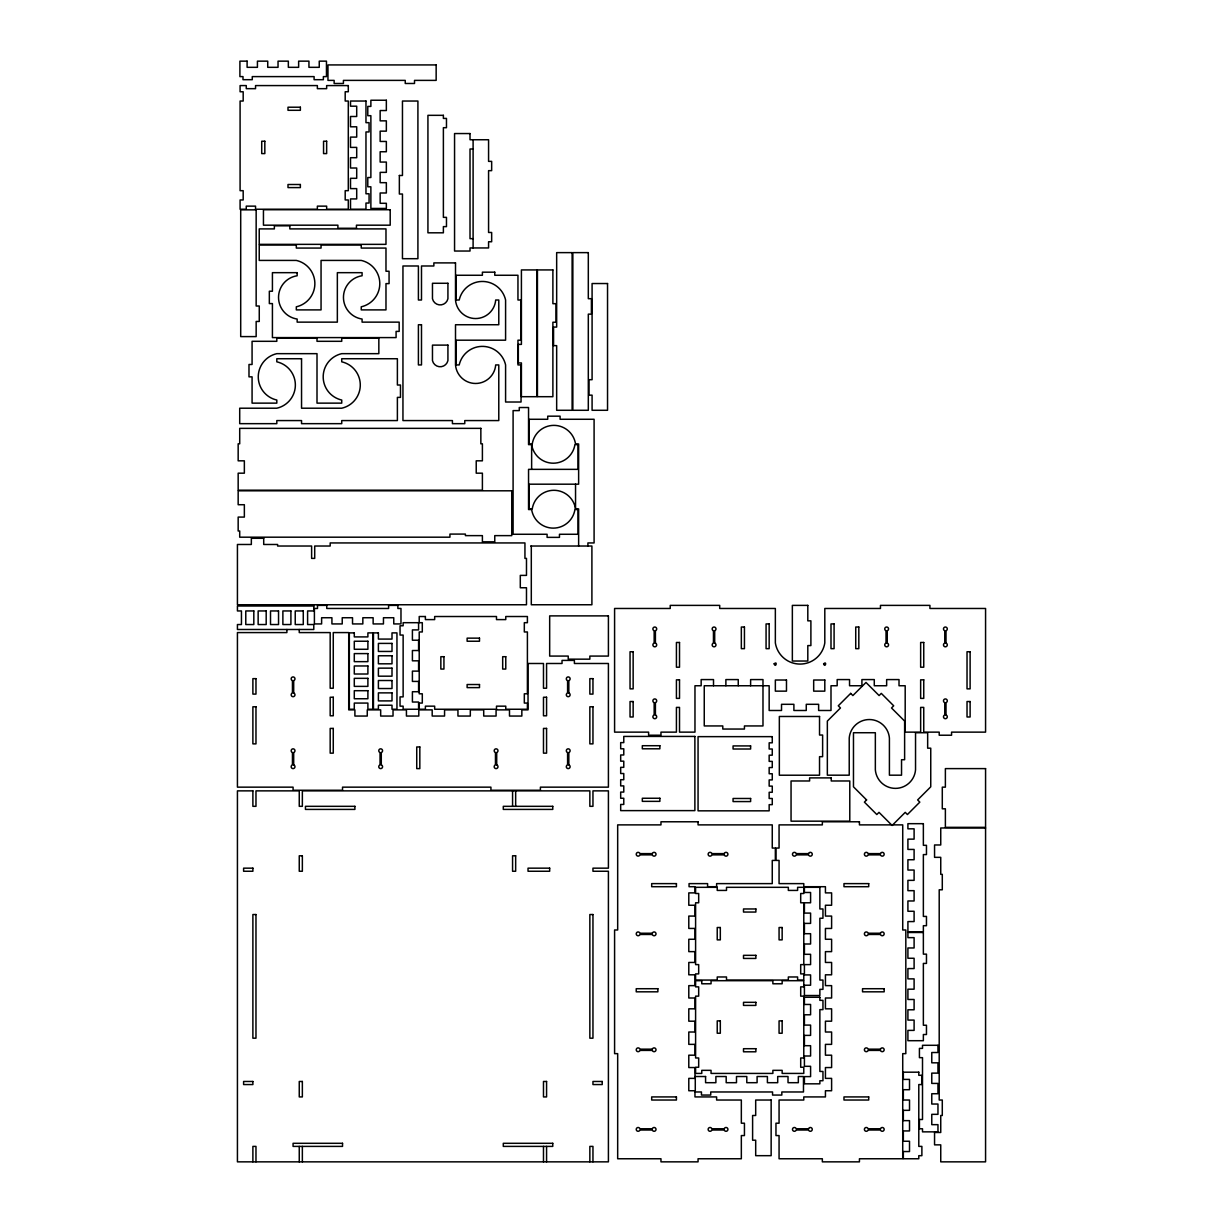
<?xml version="1.0" encoding="UTF-8"?>
<svg xmlns="http://www.w3.org/2000/svg" width="1223" height="1223" viewBox="0 0 1223 1223"><rect width="100%" height="100%" fill="white"/><g stroke="black" fill="none" stroke-linecap="round" stroke-linejoin="round"><path stroke-width="1.5" d="M473.102 149.007L470.014 149.007L470.014 238.668L473.102 238.668M531.638 444.622L528.55 444.622L528.55 407.519L519.271 407.519L519.271 410.607L513.094 410.607L513.094 534.268L547.094 534.268L547.094 537.371L559.461 537.371L559.461 534.268L578.005 534.268L578.005 509.548L574.917 509.548A21.892 21.892 0 0 1 531.638 509.548L528.55 509.548L528.55 469.357L578.005 469.357L578.005 444.622L574.917 444.622A21.892 21.892 0 0 1 531.638 444.622L531.638 469.357M587.911 546.024L587.911 542.936L594.088 542.936L594.088 419.275L560.088 419.275L560.088 416.172L547.721 416.172L547.721 419.275L529.162 419.275L529.162 443.995L532.25 443.995A21.892 21.892 0 0 1 575.544 443.995L578.632 443.995L578.632 484.186L529.162 484.186L529.162 508.921L532.25 508.921A21.892 21.892 0 0 1 575.544 508.921L578.632 508.921L578.632 546.024M530.69 546.024L591.901 546.024L591.901 604.758L531.302 604.758L531.302 546.024M750.616 685.751L750.616 679.575L762.984 679.575L762.984 725.942L744.44 725.942L744.44 729.046L722.793 729.046L722.793 725.942L704.249 725.942L704.249 685.751L769.16 685.751L769.16 710.487L781.528 710.487L781.528 704.31L793.895 704.31L793.895 710.487L806.263 710.487L806.263 704.31L818.63 704.31L818.63 710.487L830.998 710.487L830.998 685.751L837.174 685.751L837.174 679.575L849.542 679.575L849.542 685.751L861.909 685.751L861.909 679.575L874.277 679.575L874.277 685.751L886.644 685.751L886.644 679.575L899.012 679.575L899.012 685.751L905.188 685.751L905.188 732.134L920.644 732.134L920.644 707.398L923.747 707.398L923.747 732.134L939.203 732.134L939.203 735.222L951.57 735.222L951.57 732.134L985.57 732.134L985.57 608.473L929.923 608.473L929.923 605.385L880.468 605.385L880.468 608.473L824.806 608.473L824.806 642.901A25.026 25.026 0 0 1 775.351 642.901L775.351 608.473L719.705 608.473L719.705 605.385L670.235 605.385L670.235 608.473L614.588 608.473L614.588 732.134L648.603 732.134L648.603 735.222L660.97 735.222L660.97 732.134L676.426 732.134L676.426 707.398L679.514 707.398L679.514 732.134L694.97 732.134L694.97 685.751L701.161 685.751L701.161 679.575L713.513 679.575L713.513 685.751M738.249 685.751L738.249 679.575L725.881 679.575L725.881 685.751M592.956 1161.85L592.956 1146.394L589.853 1146.394L589.853 1161.85M575.544 484.186L575.544 508.921M546.574 1146.394L546.574 1161.85M543.486 1146.394L543.486 1161.85M515.663 790.868L515.663 806.324M512.575 790.868L512.575 806.324M473.102 139.743L473.102 247.948M302.356 1146.394L302.356 1161.85M299.253 629.493L299.253 632.581L330.179 632.581L330.179 688.228L333.267 688.228L333.267 632.581L348.723 632.581L348.723 709.875L354.899 709.875L354.899 716.051L367.267 716.051L367.267 709.875L380.674 709.875L380.674 716.051L393.026 716.051L393.026 709.875L406.433 709.875L406.433 716.051L418.801 716.051L418.801 709.875L432.193 709.875L432.193 716.051L444.561 716.051L444.561 709.875L457.952 709.875L457.952 716.051L470.32 716.051L470.32 709.875L483.712 709.875L483.712 716.051L496.079 716.051L496.079 709.875L509.487 709.875L509.487 716.051L521.839 716.051L521.839 709.875L528.03 709.875L528.03 663.493L543.486 663.493L543.486 688.228L546.574 688.228L546.574 663.493L562.03 663.493L562.03 660.405L574.397 660.405L574.397 663.493L608.412 663.493L608.412 787.153L540.398 787.153L540.398 790.257L490.927 790.257L490.927 787.153L342.532 787.153L342.532 790.257L293.077 790.257L293.077 787.153L237.43 787.153L237.43 632.581L286.885 632.581L286.885 629.493M299.253 1146.394L299.253 1161.85M255.974 1161.85L255.974 1146.394L252.886 1146.394L252.886 1161.85M348.295 85.579L348.295 91.756L345.192 91.756L345.192 101.035L348.295 101.035L348.295 190.681L345.192 190.681L345.192 199.961L348.295 199.961L348.295 209.24L326.648 209.24L326.648 206.137L317.368 206.137L317.368 209.24L255.546 209.24L255.546 206.137L246.266 206.137L246.266 209.24L240.09 209.24L240.09 199.961L243.178 199.961L243.178 190.681L240.09 190.681L240.09 101.035L243.178 101.035L243.178 91.756L240.09 91.756L240.09 85.579L246.266 85.579L246.266 88.668L255.546 88.668L255.546 85.579L317.368 85.579L317.368 88.668L326.648 88.668L326.648 85.579L348.295 85.579M399.355 175.485L399.355 194.029L402.459 194.029L402.459 258.695L417.914 258.695L417.914 101.035L402.459 101.035L402.459 175.485L399.355 175.485M774.159 663.799C775.672 668.522 777.828 660.466 774.159 663.799M823.614 663.799C825.128 668.522 827.298 660.466 823.614 663.799M850.688 693.38L838.275 705.793L840.461 707.979L827.344 721.081L827.344 775.183L849.221 775.183L849.221 738.096A20.164 20.164 0 0 1 869.324 719.537A20.164 20.164 0 0 1 889.411 738.096L889.411 775.183L901.534 775.183L901.534 759.728L904.623 759.728L904.623 721.081L891.506 707.979L893.692 705.793L881.294 693.38L879.108 695.566L865.991 682.449L852.874 695.566L850.688 693.38M866.587 799.934L864.401 802.12L876.815 814.533L879.001 812.347L892.117 825.464L905.234 812.347L907.42 814.533L919.818 802.12L917.632 799.934L930.749 786.817L930.749 748.186L927.661 748.186L927.661 732.73L915.538 732.73L915.538 769.817A20.164 20.164 0 0 1 895.45 788.376A20.164 20.164 0 0 1 875.347 769.817L875.347 732.73L853.471 732.73L853.471 786.817L866.587 799.934M247.107 61.15L239.907 61.15L239.907 76.606L242.995 76.606L242.995 79.694L252.274 79.694L252.274 76.606L314.097 76.606L314.097 79.694L323.376 79.694L323.376 76.606L326.465 76.606L326.465 61.15L319.249 61.15L319.249 67.326L308.945 67.326L308.945 61.15L298.641 61.15L298.641 67.326L288.338 67.326L288.338 61.15L278.034 61.15L278.034 67.326L267.73 67.326L267.73 61.15L257.426 61.15L257.426 67.326L247.107 67.326L247.107 61.15M436.152 64.926L327.963 64.926L327.963 80.382L334.139 80.382L334.139 83.485L343.418 83.485L343.418 80.382L405.241 80.382L405.241 83.485L414.521 83.485L414.521 80.382L436.152 80.382L436.152 64.926M386.346 100.24L370.875 100.24L370.875 106.416L367.787 106.416L367.787 115.696L370.875 115.696L370.875 177.518L367.787 177.518L367.787 186.798L370.875 186.798L370.875 208.445L386.346 208.445L386.346 203.293L380.154 203.293L380.154 192.989L386.346 192.989L386.346 182.67L380.154 182.67L380.154 172.367L386.346 172.367L386.346 162.063L380.154 162.063L380.154 151.759L386.346 151.759L386.346 141.455L380.154 141.455L380.154 131.151L386.346 131.151L386.346 120.848L380.154 120.848L380.154 110.544L386.346 110.544L386.346 100.24M365.967 101.035L350.512 101.035L350.512 106.187L356.703 106.187L356.703 116.491L350.512 116.491L350.512 126.795L356.703 126.795L356.703 137.098L350.512 137.098L350.512 147.402L356.703 147.402L356.703 157.706L350.512 157.706L350.512 168.01L356.703 168.01L356.703 178.313L350.512 178.313L350.512 188.617L356.703 188.617L356.703 198.921L350.512 198.921L350.512 209.24L365.967 209.24L365.967 203.049L369.071 203.049L369.071 193.769L365.967 193.769L365.967 131.946L369.071 131.946L369.071 122.667L365.967 122.667L365.967 101.035M300.369 107.211L288.001 107.211L288.001 110.299L300.369 110.299L300.369 107.211M443.383 115.329L427.928 115.329L427.928 232.813L443.383 232.813L443.383 226.622L446.471 226.622L446.471 217.358L443.383 217.358L443.383 127.696L446.471 127.696L446.471 118.417L443.383 118.417L443.383 115.329M470.014 133.552L454.559 133.552L454.559 251.036L470.014 251.036L470.014 247.948L488.573 247.948L488.573 241.757L491.661 241.757L491.661 232.477L488.573 232.477L488.573 170.654L491.661 170.654L491.661 161.375L488.573 161.375L488.573 139.743L470.014 139.743L470.014 133.552M264.825 141.226L261.722 141.226L261.722 153.594L264.825 153.594L264.825 141.226M326.648 141.226L323.56 141.226L323.56 153.594L326.648 153.594L326.648 141.226M300.369 184.505L288.001 184.505L288.001 187.593L300.369 187.593L300.369 184.505M390.198 209.729L263.449 209.729L263.449 225.185L337.9 225.185L337.9 228.273L356.443 228.273L356.443 225.185L390.198 225.185L390.198 209.729M256.157 209.852L240.702 209.852L240.702 336.6L256.157 336.6L256.157 321.466L259.261 321.466L259.261 306.01L256.157 306.01L256.157 209.852M289.82 225.812L274.365 225.812L274.365 228.9L259.23 228.9L259.23 244.355L385.979 244.355L385.979 228.9L289.82 228.9L289.82 225.812M296.318 244.967L259.23 244.967L259.23 260.423L296.318 260.423A23.772 23.772 0 0 1 296.318 306.805L296.318 309.893L321.053 309.893L321.053 260.423L361.244 260.423A23.772 23.772 0 0 1 361.244 306.805L361.244 309.893L385.979 309.893L385.979 283.614L389.067 283.614L389.067 271.246L385.979 271.246L385.979 248.07L361.244 248.07L361.244 244.967L321.053 244.967L321.053 248.07L296.318 248.07L296.318 244.967M572.119 252.626L556.664 252.626L556.664 327.076L553.56 327.076L553.56 345.635L556.664 345.635L556.664 410.286L572.119 410.286L572.119 252.626M588.309 252.626L572.853 252.626L572.853 410.286L588.309 410.286L588.309 314.143L591.412 314.143L591.412 298.687L588.309 298.687L588.309 252.626M455.506 262.899L433.859 262.899L433.859 265.987L421.492 265.987L421.492 300.002L418.404 300.002L418.404 265.987L402.948 265.987L402.948 420.574L452.418 420.574L452.418 423.662L464.771 423.662L464.771 420.574L498.785 420.574L498.785 364.928L495.697 364.928A20.164 20.164 0 0 1 475.594 383.472A20.164 20.164 0 0 1 455.506 364.928L455.506 324.737L498.785 324.737L498.785 300.002L495.697 300.002A20.164 20.164 0 0 1 475.594 318.546A20.164 20.164 0 0 1 455.506 300.002L455.506 262.899M536.866 269.931L521.411 269.931L521.411 344.397L518.323 344.397L518.323 362.941L521.411 362.941L521.411 396.695L536.866 396.695L536.866 269.931M552.888 269.931L537.432 269.931L537.432 396.695L552.888 396.695L552.888 322.23L555.976 322.23L555.976 303.686L552.888 303.686L552.888 269.931M494.765 272.179L482.397 272.179L482.397 275.267L456.118 275.267L456.118 300.002L459.206 300.002A23.772 23.772 0 0 1 505.588 300.002L505.588 340.193L456.118 340.193L456.118 364.928L459.206 364.928A23.772 23.772 0 0 1 505.588 364.928L505.588 402.015L521.044 402.015L521.044 364.928L517.956 364.928L517.956 340.193L521.044 340.193L521.044 300.002L517.956 300.002L517.956 275.267L494.765 275.267L494.765 272.179M297.158 272.668L272.423 272.668L272.423 291.227L269.335 291.227L269.335 303.579L272.423 303.579L272.423 337.594L396.084 337.594L396.084 331.402L399.172 331.402L399.172 322.138L362.084 322.138L362.084 319.05A21.892 21.892 0 0 1 362.084 275.756L362.084 272.668L337.349 272.668L337.349 322.138L297.158 322.138L297.158 319.05A21.892 21.892 0 0 1 297.158 275.756L297.158 272.668M447.924 283.277L432.468 283.277L432.468 298.733A7.919 7.919 0 0 0 447.924 298.733L447.924 283.277M607.541 283.537L592.085 283.537L592.085 379.696L588.997 379.696L588.997 395.151L592.085 395.151L592.085 410.286L607.541 410.286L607.541 283.537M421.492 324.737L418.404 324.737L418.404 364.928L421.492 364.928L421.492 324.737M317.002 338.205L276.811 338.205L276.811 341.309L252.076 341.309L252.076 364.485L248.988 364.485L248.988 376.852L252.076 376.852L252.076 403.131L276.811 403.131L276.811 400.043A23.772 23.772 0 0 1 276.811 353.661L317.002 353.661L317.002 403.131L341.737 403.131L341.737 400.043A23.772 23.772 0 0 1 341.737 353.661L378.84 353.661L378.84 338.205L341.737 338.205L341.737 341.309L317.002 341.309L317.002 338.205M447.924 345.115L432.468 345.115L432.468 360.571A7.919 7.919 0 0 0 447.924 360.571L447.924 345.115M301.546 358.736L276.811 358.736L276.811 361.825A23.772 23.772 0 0 1 276.811 408.207L239.708 408.207L239.708 423.662L276.811 423.662L276.811 420.574L301.546 420.574L301.546 423.662L341.737 423.662L341.737 420.574L397.383 420.574L397.383 397.383L400.471 397.383L400.471 385.016L397.383 385.016L397.383 358.736L341.737 358.736L341.737 361.825A23.772 23.772 0 0 1 341.737 408.207L301.546 408.207L301.546 358.736M480.853 428.356L239.708 428.356L239.708 443.811L238.164 443.811L238.164 460.826L244.355 460.826L244.355 473.179L238.164 473.179L238.164 490.194L482.397 490.194L482.397 473.179L476.221 473.179L476.221 460.826L482.397 460.826L482.397 443.811L480.853 443.811L480.853 428.356M511.764 490.805L238.164 490.805L238.164 504.717L244.355 504.717L244.355 517.084L238.164 517.084L238.164 530.996L239.708 530.996L239.708 537.187L449.942 537.187L449.942 534.084L465.397 534.084L465.397 535.628L482.397 535.628L482.397 541.82L494.765 541.82L494.765 535.628L511.764 535.628L511.764 490.805M263.709 538.288L251.342 538.288L251.342 544.48L237.43 544.48L237.43 604.758L526.486 604.758L526.486 587.759L520.295 587.759L520.295 575.391L526.486 575.391L526.486 558.391L524.942 558.391L524.942 542.936L330.179 542.936L330.179 546.024L314.708 546.024L314.708 558.391L311.62 558.391L311.62 546.024L277.621 546.024L277.621 544.48L263.709 544.48L263.709 538.288M326.77 605.385L317.491 605.385L317.491 608.473L314.403 608.473L314.403 623.929L321.618 623.929L321.618 617.737L331.922 617.737L331.922 623.929L342.226 623.929L342.226 617.737L352.53 617.737L352.53 623.929L362.834 623.929L362.834 617.737L373.137 617.737L373.137 623.929L383.456 623.929L383.456 617.737L393.76 617.737L393.76 623.929L400.976 623.929L400.976 608.473L397.872 608.473L397.872 605.385L388.608 605.385L388.608 608.473L326.77 608.473L326.77 605.385M807.807 605.385L792.351 605.385L792.351 661.031L807.807 661.031L807.807 645.576L810.895 645.576L810.895 620.841L807.807 620.841L807.807 605.385M313.791 605.996L237.43 605.996L237.43 610.95L241.451 610.95L241.451 624.54L237.43 624.54L237.43 629.493L313.791 629.493L313.791 624.54L307.6 624.54L307.6 610.95L313.791 610.95L313.791 605.996M253.818 610.95L245.777 610.95L245.777 624.54L253.818 624.54L253.818 610.95M266.186 610.95L258.145 610.95L258.145 624.54L266.186 624.54L266.186 610.95M278.538 610.95L270.512 610.95L270.512 624.54L278.538 624.54L278.538 610.95M290.906 610.95L282.88 610.95L282.88 624.54L290.906 624.54L290.906 610.95M303.273 610.95L295.232 610.95L295.232 624.54L303.273 624.54L303.273 610.95M608.412 615.888L549.677 615.888L549.677 656.078L568.221 656.078L568.221 659.166L589.853 659.166L589.853 656.078L608.412 656.078L608.412 615.888M425.39 616.514L419.214 616.514L419.214 622.69L422.302 622.69L422.302 631.97L419.214 631.97L419.214 693.793L422.302 693.793L422.302 703.072L419.214 703.072L419.214 709.248L425.39 709.248L425.39 706.16L434.669 706.16L434.669 709.248L496.492 709.248L496.492 706.16L505.772 706.16L505.772 709.248L527.403 709.248L527.403 703.072L524.315 703.072L524.315 693.793L527.403 693.793L527.403 631.97L524.315 631.97L524.315 622.69L527.403 622.69L527.403 616.514L505.772 616.514L505.772 619.602L496.492 619.602L496.492 616.514L434.669 616.514L434.669 619.602L425.39 619.602L425.39 616.514M418.587 622.69L403.131 622.69L403.131 625.779L400.043 625.779L400.043 635.058L403.131 635.058L403.131 696.881L400.043 696.881L400.043 706.16L403.131 706.16L403.131 709.248L418.587 709.248L418.587 702.033L412.411 702.033L412.411 691.729L418.587 691.729L418.587 681.425L412.411 681.425L412.411 671.121L418.587 671.121L418.587 660.817L412.411 660.817L412.411 650.514L418.587 650.514L418.587 640.21L412.411 640.21L412.411 629.906L418.587 629.906L418.587 622.69M769.16 623.929L766.072 623.929L766.072 648.664L769.16 648.664L769.16 623.929M834.086 623.929L830.998 623.929L830.998 648.664L834.086 648.664L834.086 623.929M744.44 627.017L741.337 627.017L741.337 648.664L744.44 648.664L744.44 627.017M858.821 627.017L855.733 627.017L855.733 648.664L858.821 648.664L858.821 627.017M354.288 632.887L349.335 632.887L349.335 709.248L354.288 709.248L354.288 703.072L367.894 703.072L367.894 709.248L372.832 709.248L372.832 632.887L367.894 632.887L367.894 636.908L354.288 636.908L354.288 632.887M378.396 632.887L373.458 632.887L373.458 709.248L378.396 709.248L378.396 705.228L392.002 705.228L392.002 709.248L396.955 709.248L396.955 632.887L392.002 632.887L392.002 639.079L378.396 639.079L378.396 632.887M479.492 638.146L467.125 638.146L467.125 641.234L479.492 641.234L479.492 638.146M367.894 641.234L354.288 641.234L354.288 649.275L367.894 649.275L367.894 641.234M679.514 642.472L676.426 642.472L676.426 667.208L679.514 667.208L679.514 642.472M923.747 642.472L920.644 642.472L920.644 667.208L923.747 667.208L923.747 642.472M392.002 643.405L378.396 643.405L378.396 651.446L392.002 651.446L392.002 643.405M633.147 651.752L630.044 651.752L630.044 688.855L633.147 688.855L633.147 651.752M970.114 651.752L967.026 651.752L967.026 688.855L970.114 688.855L970.114 651.752M367.894 653.602L354.288 653.602L354.288 661.643L367.894 661.643L367.894 653.602M392.002 655.773L378.396 655.773L378.396 663.814L392.002 663.814L392.002 655.773M443.934 656.705L440.846 656.705L440.846 669.057L443.934 669.057L443.934 656.705M505.772 656.705L502.684 656.705L502.684 669.057L505.772 669.057L505.772 656.705M367.894 665.969L354.288 665.969L354.288 674.011L367.894 674.011L367.894 665.969M392.002 668.14L378.396 668.14L378.396 676.181L392.002 676.181L392.002 668.14M367.894 678.337L354.288 678.337L354.288 686.378L367.894 686.378L367.894 678.337M255.974 678.643L252.886 678.643L252.886 694.098L255.974 694.098L255.974 678.643M592.956 678.643L589.853 678.643L589.853 694.098L592.956 694.098L592.956 678.643M679.514 679.835L676.426 679.835L676.426 698.379L679.514 698.379L679.514 679.835M923.747 679.835L920.644 679.835L920.644 698.379L923.747 698.379L923.747 679.835M786.481 680.019L775.351 680.019L775.351 691.148L786.481 691.148L786.481 680.019M824.806 680.019L813.677 680.019L813.677 691.148L824.806 691.148L824.806 680.019M392.002 680.508L378.396 680.508L378.396 688.534L392.002 688.534L392.002 680.508M479.492 684.528L467.125 684.528L467.125 687.616L479.492 687.616L479.492 684.528M367.894 690.705L354.288 690.705L354.288 698.746L367.894 698.746L367.894 690.705M392.002 692.875L378.396 692.875L378.396 700.901L392.002 700.901L392.002 692.875M333.267 697.248L330.179 697.248L330.179 715.791L333.267 715.791L333.267 697.248M546.574 697.248L543.486 697.248L543.486 715.791L546.574 715.791L546.574 697.248M633.147 701.528L630.044 701.528L630.044 716.984L633.147 716.984L633.147 701.528M970.114 701.528L967.026 701.528L967.026 716.984L970.114 716.984L970.114 701.528M255.974 706.787L252.886 706.787L252.886 743.874L255.974 743.874L255.974 706.787M592.956 706.787L589.853 706.787L589.853 743.874L592.956 743.874L592.956 706.787M819.532 716.479L779.341 716.479L779.341 775.214L819.532 775.214L819.532 756.67L822.62 756.67L822.62 735.038L819.532 735.038L819.532 716.479M333.267 728.419L330.179 728.419L330.179 753.154L333.267 753.154L333.267 728.419M546.574 728.419L543.486 728.419L543.486 753.154L546.574 753.154L546.574 728.419M694.878 736.429L623.776 736.429L623.776 742.606L620.688 742.606L620.688 748.797L623.776 748.797L623.776 754.973L620.688 754.973L620.688 761.165L623.776 761.165L623.776 767.341L620.688 767.341L620.688 773.532L623.776 773.532L623.776 779.708L620.688 779.708L620.688 785.9L623.776 785.9L623.776 792.076L620.688 792.076L620.688 798.252L623.776 798.252L623.776 804.444L620.688 804.444L620.688 810.62L694.878 810.62L694.878 736.429M772.263 736.643L698.058 736.643L698.058 810.834L769.16 810.834L769.16 804.658L772.263 804.658L772.263 798.481L769.16 798.481L769.16 792.29L772.263 792.29L772.263 786.114L769.16 786.114L769.16 779.922L772.263 779.922L772.263 773.746L769.16 773.746L769.16 767.555L772.263 767.555L772.263 761.379L769.16 761.379L769.16 755.187L772.263 755.187L772.263 749.011L769.16 749.011L769.16 742.82L772.263 742.82L772.263 736.643M659.87 745.709L642.32 745.709L642.32 748.797L659.87 748.797L659.87 745.709M750.616 745.923L733.066 745.923L733.066 749.011L750.616 749.011L750.616 745.923M419.825 746.963L416.737 746.963L416.737 768.61L419.825 768.61L419.825 746.963M985.57 768.61L945.379 768.61L945.379 787.153L942.291 787.153L942.291 808.8L945.379 808.8L945.379 827.344L985.57 827.344L985.57 768.61M831.243 777.889L809.611 777.889L809.611 780.977L791.052 780.977L791.052 821.168L849.786 821.168L849.786 780.977L831.243 780.977L831.243 777.889M252.886 790.868L237.43 790.868L237.43 1161.85L608.412 1161.85L608.412 871.25L592.956 871.25L592.956 868.162L608.412 868.162L608.412 790.868L592.956 790.868L592.956 806.324L589.853 806.324L589.853 790.868L302.356 790.868L302.356 806.324L299.253 806.324L299.253 790.868L255.974 790.868L255.974 806.324L252.886 806.324L252.886 790.868M659.87 798.252L642.32 798.252L642.32 801.355L659.87 801.355L659.87 798.252M750.616 798.481L733.066 798.481L733.066 801.569L750.616 801.569L750.616 798.481M354.899 806.324L305.444 806.324L305.444 809.412L354.899 809.412L354.899 806.324M552.765 806.324L503.295 806.324L503.295 809.412L552.765 809.412L552.765 806.324M698.058 821.78L660.97 821.78L660.97 824.883L617.676 824.883L617.676 929.984L614.588 929.984L614.588 1053.645L617.676 1053.645L617.676 1158.762L660.97 1158.762L660.97 1161.85L698.058 1161.85L698.058 1158.762L741.337 1158.762L741.337 1135.571L744.44 1135.571L744.44 1123.203L741.337 1123.203L741.337 1100.027L716.617 1100.027L716.617 1096.924L694.97 1096.924L694.97 1090.748L688.794 1090.748L688.794 1078.38L694.97 1078.38L694.97 1067.557L688.794 1067.557L688.794 1055.189L694.97 1055.189L694.97 1044.366L688.794 1044.366L688.794 1032.013L694.97 1032.013L694.97 1021.19L688.794 1021.19L688.794 1008.822L694.97 1008.822L694.97 997.999L688.794 997.999L688.794 985.631L694.97 985.631L694.97 974.807L688.794 974.807L688.794 962.455L694.97 962.455L694.97 951.632L688.794 951.632L688.794 939.264L694.97 939.264L694.97 928.44L688.794 928.44L688.794 916.073L694.97 916.073L694.97 905.249L688.794 905.249L688.794 892.882L694.97 892.882L694.97 886.706L689.053 886.706L689.053 883.618L707.597 883.618L707.597 886.706L716.617 886.706L716.617 883.618L772.263 883.618L772.263 860.426L775.351 860.426L775.351 848.059L772.263 848.059L772.263 824.883L698.058 824.883L698.058 821.78M859.433 821.78L822.345 821.78L822.345 824.883L779.066 824.883L779.066 848.059L775.963 848.059L775.963 860.426L779.066 860.426L779.066 883.618L803.786 883.618L803.786 886.706L825.433 886.706L825.433 892.882L831.609 892.882L831.609 905.249L825.433 905.249L825.433 916.073L831.609 916.073L831.609 928.44L825.433 928.44L825.433 939.264L831.609 939.264L831.609 951.632L825.433 951.632L825.433 962.455L831.609 962.455L831.609 974.807L825.433 974.807L825.433 985.631L831.609 985.631L831.609 997.999L825.433 997.999L825.433 1008.822L831.609 1008.822L831.609 1021.19L825.433 1021.19L825.433 1032.013L831.609 1032.013L831.609 1044.366L825.433 1044.366L825.433 1055.189L831.609 1055.189L831.609 1067.557L825.433 1067.557L825.433 1078.38L831.609 1078.38L831.609 1090.748L825.433 1090.748L825.433 1096.924L803.786 1096.924L803.786 1100.027L779.066 1100.027L779.066 1123.203L775.963 1123.203L775.963 1135.571L779.066 1135.571L779.066 1158.762L822.345 1158.762L822.345 1161.85L859.433 1161.85L859.433 1158.762L902.727 1158.762L902.727 1053.645L905.815 1053.645L905.815 929.984L902.727 929.984L902.727 824.883L859.433 824.883L859.433 821.78M923.365 823.675L907.909 823.675L907.909 828.827L914.101 828.827L914.101 839.131L907.909 839.131L907.909 849.435L914.101 849.435L914.101 859.738L907.909 859.738L907.909 870.042L914.101 870.042L914.101 880.361L907.909 880.361L907.909 890.665L914.101 890.665L914.101 900.969L907.909 900.969L907.909 911.273L914.101 911.273L914.101 921.576L907.909 921.576L907.909 931.88L923.365 931.88L923.365 925.704L926.468 925.704L926.468 916.424L923.365 916.424L923.365 854.587L926.468 854.587L926.468 845.322L923.365 845.322L923.365 823.675M985.57 827.971L940.747 827.971L940.747 844.971L934.555 844.971L934.555 857.338L940.747 857.338L940.747 874.338L942.291 874.338L942.291 889.794L939.203 889.794L939.203 1100.027L942.291 1100.027L942.291 1115.483L940.747 1115.483L940.747 1132.483L934.555 1132.483L934.555 1144.85L940.747 1144.85L940.747 1161.85L985.57 1161.85L985.57 827.971M652.302 853.623L639.935 853.623A1.911 1.911 0 0 0 637.015 852.706A1.911 1.911 0 0 0 637.015 855.779A1.911 1.911 0 0 0 639.935 854.862L652.302 854.862A1.911 1.911 0 0 0 655.238 855.779A1.911 1.911 0 0 0 655.238 852.706A1.911 1.911 0 0 0 652.302 853.623M724.215 853.623L711.847 853.623A1.911 1.911 0 0 0 708.912 852.706A1.911 1.911 0 0 0 708.912 855.779A1.911 1.911 0 0 0 711.847 854.862L724.215 854.862A1.911 1.911 0 0 0 727.15 855.779A1.911 1.911 0 0 0 727.15 852.706A1.911 1.911 0 0 0 724.215 853.623M808.556 853.623L796.188 853.623A1.911 1.911 0 0 0 793.253 852.706A1.911 1.911 0 0 0 793.253 855.779A1.911 1.911 0 0 0 796.188 854.862L808.556 854.862A1.911 1.911 0 0 0 811.491 855.779A1.911 1.911 0 0 0 811.491 852.706A1.911 1.911 0 0 0 808.556 853.623M880.468 853.623L868.101 853.623A1.911 1.911 0 0 0 865.165 852.706A1.911 1.911 0 0 0 865.165 855.779A1.911 1.911 0 0 0 868.101 854.862L880.468 854.862A1.911 1.911 0 0 0 883.388 855.779A1.911 1.911 0 0 0 883.388 852.706A1.911 1.911 0 0 0 880.468 853.623M302.356 855.794L299.253 855.794L299.253 871.25L302.356 871.25L302.356 855.794M515.663 855.794L512.575 855.794L512.575 871.25L515.663 871.25L515.663 855.794M252.886 868.162L243.606 868.162L243.606 871.25L252.886 871.25L252.886 868.162M549.677 868.162L528.03 868.162L528.03 871.25L549.677 871.25L549.677 868.162M676.426 883.618L651.691 883.618L651.691 886.706L676.426 886.706L676.426 883.618M868.712 883.618L843.977 883.618L843.977 886.706L868.712 886.706L868.712 883.618M717.228 887.317L695.597 887.317L695.597 893.509L698.685 893.509L698.685 902.788L695.597 902.788L695.597 964.611L698.685 964.611L698.685 973.89L695.597 973.89L695.597 980.066L717.228 980.066L717.228 976.978L726.508 976.978L726.508 980.066L788.331 980.066L788.331 976.978L797.61 976.978L797.61 980.066L803.786 980.066L803.786 973.89L800.698 973.89L800.698 964.611L803.786 964.611L803.786 902.788L800.698 902.788L800.698 893.509L803.786 893.509L803.786 887.317L797.61 887.317L797.61 890.42L788.331 890.42L788.331 887.317L726.508 887.317L726.508 890.42L717.228 890.42L717.228 887.317M819.869 887.317L804.413 887.317L804.413 892.484L810.589 892.484L810.589 902.788L804.413 902.788L804.413 913.092L810.589 913.092L810.589 923.396L804.413 923.396L804.413 933.699L810.589 933.699L810.589 944.003L804.413 944.003L804.413 954.307L810.589 954.307L810.589 964.611L804.413 964.611L804.413 974.914L810.589 974.914L810.589 985.218L804.413 985.218L804.413 995.522L819.869 995.522L819.869 989.346L822.957 989.346L822.957 980.066L819.869 980.066L819.869 918.244L822.957 918.244L822.957 908.964L819.869 908.964L819.869 887.317M755.875 908.964L743.508 908.964L743.508 912.052L755.875 912.052L755.875 908.964M255.974 914.529L252.886 914.529L252.886 1038.189L255.974 1038.189L255.974 914.529M592.956 914.529L589.853 914.529L589.853 1038.189L592.956 1038.189L592.956 914.529M720.316 927.508L717.228 927.508L717.228 939.875L720.316 939.875L720.316 927.508M782.154 927.508L779.066 927.508L779.066 939.875L782.154 939.875L782.154 927.508M923.365 932.492L907.909 932.492L907.909 937.644L914.101 937.644L914.101 947.963L907.909 947.963L907.909 958.266L914.101 958.266L914.101 968.57L907.909 968.57L907.909 978.874L914.101 978.874L914.101 989.178L907.909 989.178L907.909 999.481L914.101 999.481L914.101 1009.785L907.909 1009.785L907.909 1020.089L914.101 1020.089L914.101 1030.393L907.909 1030.393L907.909 1040.697L923.365 1040.697L923.365 1034.52L926.468 1034.52L926.468 1025.241L923.365 1025.241L923.365 963.418L926.468 963.418L926.468 954.139L923.365 954.139L923.365 932.492M652.302 933.241L639.935 933.241A1.911 1.911 0 0 0 637.015 932.308A1.911 1.911 0 0 0 637.015 935.381A1.911 1.911 0 0 0 639.935 934.464L652.302 934.464A1.911 1.911 0 0 0 655.238 935.381A1.911 1.911 0 0 0 655.238 932.308A1.911 1.911 0 0 0 652.302 933.241M880.468 933.241L868.101 933.241A1.911 1.911 0 0 0 865.165 932.308A1.911 1.911 0 0 0 865.165 935.381A1.911 1.911 0 0 0 868.101 934.464L880.468 934.464A1.911 1.911 0 0 0 883.388 935.381A1.911 1.911 0 0 0 883.388 932.308A1.911 1.911 0 0 0 880.468 933.241M755.875 955.331L743.508 955.331L743.508 958.435L755.875 958.435L755.875 955.331M701.773 980.693L695.597 980.693L695.597 986.869L698.685 986.869L698.685 996.149L695.597 996.149L695.597 1057.971L698.685 1057.971L698.685 1067.251L695.597 1067.251L695.597 1073.427L701.773 1073.427L701.773 1070.339L711.052 1070.339L711.052 1073.427L772.875 1073.427L772.875 1070.339L782.154 1070.339L782.154 1073.427L803.786 1073.427L803.786 1067.251L800.698 1067.251L800.698 1057.971L803.786 1057.971L803.786 996.149L800.698 996.149L800.698 986.869L803.786 986.869L803.786 980.693L782.154 980.693L782.154 983.781L772.875 983.781L772.875 980.693L711.052 980.693L711.052 983.781L701.773 983.781L701.773 980.693M657.867 988.719L636.235 988.719L636.235 991.822L657.867 991.822L657.867 988.719M884.168 988.719L862.536 988.719L862.536 991.822L884.168 991.822L884.168 988.719M819.869 997.265L804.413 997.265L804.413 1004.465L810.589 1004.465L810.589 1014.784L804.413 1014.784L804.413 1025.088L810.589 1025.088L810.589 1035.392L804.413 1035.392L804.413 1045.696L810.589 1045.696L810.589 1055.999L804.413 1055.999L804.413 1066.303L810.589 1066.303L810.589 1076.607L804.413 1076.607L804.413 1083.823L819.869 1083.823L819.869 1080.735L822.957 1080.735L822.957 1071.455L819.869 1071.455L819.869 1009.617L822.957 1009.617L822.957 1000.353L819.869 1000.353L819.869 997.265M755.875 1002.325L743.508 1002.325L743.508 1005.413L755.875 1005.413L755.875 1002.325M720.316 1020.884L717.228 1020.884L717.228 1033.236L720.316 1033.236L720.316 1020.884M782.154 1020.884L779.066 1020.884L779.066 1033.236L782.154 1033.236L782.154 1020.884M937.965 1045.298L922.509 1045.298L922.509 1048.386L919.421 1048.386L919.421 1057.666L922.509 1057.666L922.509 1119.504L919.421 1119.504L919.421 1128.768L922.509 1128.768L922.509 1131.856L937.965 1131.856L937.965 1124.656L931.773 1124.656L931.773 1114.336L937.965 1114.336L937.965 1104.033L931.773 1104.033L931.773 1093.729L937.965 1093.729L937.965 1083.425L931.773 1083.425L931.773 1073.121L937.965 1073.121L937.965 1062.818L931.773 1062.818L931.773 1052.514L937.965 1052.514L937.965 1045.298M755.875 1048.707L743.508 1048.707L743.508 1051.795L755.875 1051.795L755.875 1048.707M652.302 1049.166L639.935 1049.166A1.911 1.911 0 0 0 637.015 1048.249A1.911 1.911 0 0 0 637.015 1051.321A1.911 1.911 0 0 0 639.935 1050.404L652.302 1050.404A1.911 1.911 0 0 0 655.238 1051.321A1.911 1.911 0 0 0 655.238 1048.249A1.911 1.911 0 0 0 652.302 1049.166M880.468 1049.166L868.101 1049.166A1.911 1.911 0 0 0 865.165 1048.249A1.911 1.911 0 0 0 865.165 1051.321A1.911 1.911 0 0 0 868.101 1050.404L880.468 1050.404A1.911 1.911 0 0 0 883.388 1051.321A1.911 1.911 0 0 0 883.388 1048.249A1.911 1.911 0 0 0 880.468 1049.166M918.794 1072.189L903.338 1072.189L903.338 1079.405L909.515 1079.405L909.515 1089.708L903.338 1089.708L903.338 1100.027L909.515 1100.027L909.515 1110.331L903.338 1110.331L903.338 1120.635L909.515 1120.635L909.515 1130.939L903.338 1130.939L903.338 1141.242L909.515 1141.242L909.515 1151.546L903.338 1151.546L903.338 1158.762L918.794 1158.762L918.794 1155.674L921.882 1155.674L921.882 1146.394L918.794 1146.394L918.794 1084.556L921.882 1084.556L921.882 1075.292L918.794 1075.292L918.794 1072.189M705.579 1076.515L695.276 1076.515L695.276 1091.971L701.452 1091.971L701.452 1095.059L710.731 1095.059L710.731 1091.971L772.554 1091.971L772.554 1095.059L781.833 1095.059L781.833 1091.971L803.48 1091.971L803.48 1076.515L798.329 1076.515L798.329 1082.691L788.025 1082.691L788.025 1076.515L777.706 1076.515L777.706 1082.691L767.402 1082.691L767.402 1076.515L757.098 1076.515L757.098 1082.691L746.794 1082.691L746.794 1076.515L736.491 1076.515L736.491 1082.691L726.187 1082.691L726.187 1076.515L715.883 1076.515L715.883 1082.691L705.579 1082.691L705.579 1076.515M252.886 1081.468L243.606 1081.468L243.606 1084.556L252.886 1084.556L252.886 1081.468M302.356 1081.468L299.253 1081.468L299.253 1096.924L302.356 1096.924L302.356 1081.468M546.574 1081.468L543.486 1081.468L543.486 1096.924L546.574 1096.924L546.574 1081.468M602.22 1081.468L592.956 1081.468L592.956 1084.556L602.22 1084.556L602.22 1081.468M676.426 1096.924L651.691 1096.924L651.691 1100.027L676.426 1100.027L676.426 1096.924M868.712 1096.924L843.977 1096.924L843.977 1100.027L868.712 1100.027L868.712 1096.924M771.147 1100.027L755.692 1100.027L755.692 1115.483L752.604 1115.483L752.604 1140.203L755.692 1140.203L755.692 1155.674L771.147 1155.674L771.147 1100.027M652.302 1128.768L639.935 1128.768A1.911 1.911 0 0 0 637.015 1127.851A1.911 1.911 0 0 0 637.015 1130.923A1.911 1.911 0 0 0 639.935 1130.006L652.302 1130.006A1.911 1.911 0 0 0 655.238 1130.923A1.911 1.911 0 0 0 655.238 1127.851A1.911 1.911 0 0 0 652.302 1128.768M724.215 1128.768L711.847 1128.768A1.911 1.911 0 0 0 708.912 1127.851A1.911 1.911 0 0 0 708.912 1130.923A1.911 1.911 0 0 0 711.847 1130.006L724.215 1130.006A1.911 1.911 0 0 0 727.15 1130.923A1.911 1.911 0 0 0 727.15 1127.851A1.911 1.911 0 0 0 724.215 1128.768M808.556 1128.768L796.188 1128.768A1.911 1.911 0 0 0 793.253 1127.851A1.911 1.911 0 0 0 793.253 1130.923A1.911 1.911 0 0 0 796.188 1130.006L808.556 1130.006A1.911 1.911 0 0 0 811.491 1130.923A1.911 1.911 0 0 0 811.491 1127.851A1.911 1.911 0 0 0 808.556 1128.768M880.468 1128.768L868.101 1128.768A1.911 1.911 0 0 0 865.165 1127.851A1.911 1.911 0 0 0 865.165 1130.923A1.911 1.911 0 0 0 868.101 1130.006L880.468 1130.006A1.911 1.911 0 0 0 883.388 1130.923A1.911 1.911 0 0 0 883.388 1127.851A1.911 1.911 0 0 0 880.468 1128.768M342.532 1143.306L293.077 1143.306L293.077 1146.394L342.532 1146.394L342.532 1143.306M552.765 1143.306L503.295 1143.306L503.295 1146.394L552.765 1146.394L552.765 1143.306M946.006 643.099L946.006 630.732A1.911 1.911 0 0 0 946.923 627.796A1.911 1.911 0 0 0 943.85 627.796A1.911 1.911 0 0 0 944.768 630.732L944.768 643.099A1.911 1.911 0 0 0 943.85 646.034A1.911 1.911 0 0 0 946.923 646.034A1.911 1.911 0 0 0 946.006 643.099M946.006 714.996L946.006 702.644A1.911 1.911 0 0 0 946.923 699.709A1.911 1.911 0 0 0 943.85 699.709A1.911 1.911 0 0 0 944.768 702.644L944.768 714.996A1.911 1.911 0 0 0 943.85 717.932A1.911 1.911 0 0 0 946.923 717.932A1.911 1.911 0 0 0 946.006 714.996M887.256 643.099L887.256 630.732A1.911 1.911 0 0 0 888.173 627.796A1.911 1.911 0 0 0 885.1 627.796A1.911 1.911 0 0 0 886.033 630.732L886.033 643.099A1.911 1.911 0 0 0 885.1 646.034A1.911 1.911 0 0 0 888.173 646.034A1.911 1.911 0 0 0 887.256 643.099M714.691 643.099L714.691 630.732A1.911 1.911 0 0 0 715.608 627.796A1.911 1.911 0 0 0 712.535 627.796A1.911 1.911 0 0 0 713.452 630.732L713.452 643.099A1.911 1.911 0 0 0 712.535 646.034A1.911 1.911 0 0 0 715.608 646.034A1.911 1.911 0 0 0 714.691 643.099M655.406 643.099L655.406 630.732A1.911 1.911 0 0 0 656.323 627.796A1.911 1.911 0 0 0 653.25 627.796A1.911 1.911 0 0 0 654.167 630.732L654.167 643.099A1.911 1.911 0 0 0 653.25 646.034A1.911 1.911 0 0 0 656.323 646.034A1.911 1.911 0 0 0 655.406 643.099M655.406 714.996L655.406 702.644A1.911 1.911 0 0 0 656.323 699.709A1.911 1.911 0 0 0 653.25 699.709A1.911 1.911 0 0 0 654.167 702.644L654.167 714.996A1.911 1.911 0 0 0 653.25 717.932A1.911 1.911 0 0 0 656.323 717.932A1.911 1.911 0 0 0 655.406 714.996M568.833 692.998L568.833 680.63A1.911 1.911 0 0 0 569.75 677.695A1.911 1.911 0 0 0 566.677 677.695A1.911 1.911 0 0 0 567.594 680.63L567.594 692.998A1.911 1.911 0 0 0 566.677 695.918A1.911 1.911 0 0 0 569.75 695.918A1.911 1.911 0 0 0 568.833 692.998M568.833 764.895L568.833 752.527A1.911 1.911 0 0 0 569.75 749.607A1.911 1.911 0 0 0 566.677 749.607A1.911 1.911 0 0 0 567.594 752.527L567.594 764.895A1.911 1.911 0 0 0 566.677 767.83A1.911 1.911 0 0 0 569.75 767.83A1.911 1.911 0 0 0 568.833 764.895M496.706 764.895L496.706 752.527A1.911 1.911 0 0 0 497.623 749.607A1.911 1.911 0 0 0 494.551 749.607A1.911 1.911 0 0 0 495.468 752.527L495.468 764.895A1.911 1.911 0 0 0 494.551 767.83A1.911 1.911 0 0 0 497.623 767.83A1.911 1.911 0 0 0 496.706 764.895M381.286 764.895L381.286 752.527A1.911 1.911 0 0 0 382.203 749.607A1.911 1.911 0 0 0 379.13 749.607A1.911 1.911 0 0 0 380.047 752.527L380.047 764.895A1.911 1.911 0 0 0 379.13 767.83A1.911 1.911 0 0 0 382.203 767.83A1.911 1.911 0 0 0 381.286 764.895M293.688 692.998L293.688 680.63A1.911 1.911 0 0 0 294.605 677.695A1.911 1.911 0 0 0 291.533 677.695A1.911 1.911 0 0 0 292.45 680.63L292.45 692.998A1.911 1.911 0 0 0 291.533 695.918A1.911 1.911 0 0 0 294.605 695.918A1.911 1.911 0 0 0 293.688 692.998M293.688 764.895L293.688 752.527A1.911 1.911 0 0 0 294.605 749.607A1.911 1.911 0 0 0 291.533 749.607A1.911 1.911 0 0 0 292.45 752.527L292.45 764.895A1.911 1.911 0 0 0 291.533 767.83A1.911 1.911 0 0 0 294.605 767.83A1.911 1.911 0 0 0 293.688 764.895"/></g></svg>
